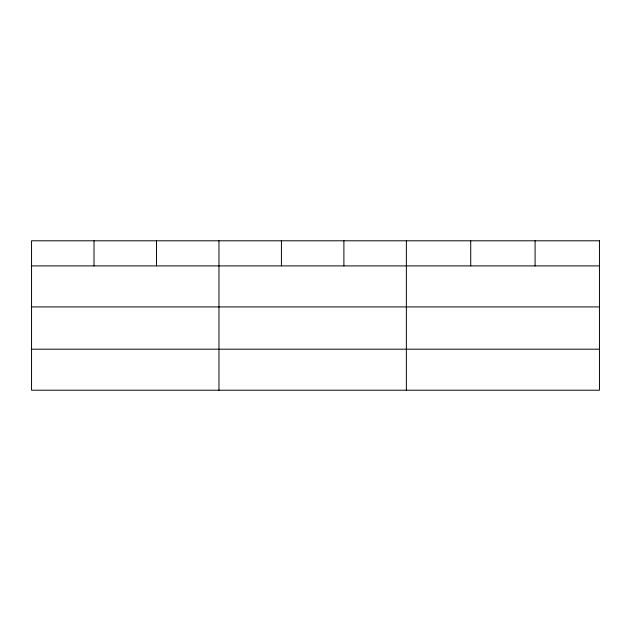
<?xml version="1.0" encoding="UTF-8"?>
<svg xmlns="http://www.w3.org/2000/svg" width="631" height="631" viewBox="0 0 631 631"><rect width="100%" height="100%" fill="white"/><g stroke="black" fill="none" stroke-linecap="round" stroke-linejoin="round"><path stroke-width="0.95" d="M31.55 265.903L599.45 265.903M31.55 306.926L599.45 306.926M31.55 349.188L599.45 349.188M535.088 240.79L535.088 265.903M470.726 240.79L470.726 265.903M406.364 240.79L406.364 390.21M343.895 240.79L343.895 265.903M281.426 240.79L281.426 265.903M218.957 240.79L218.957 390.21M156.488 240.79L156.488 265.903M94.019 240.79L94.019 265.903M599.45 240.79L31.55 240.79L31.55 390.21L599.45 390.21L599.45 240.79"/></g></svg>
